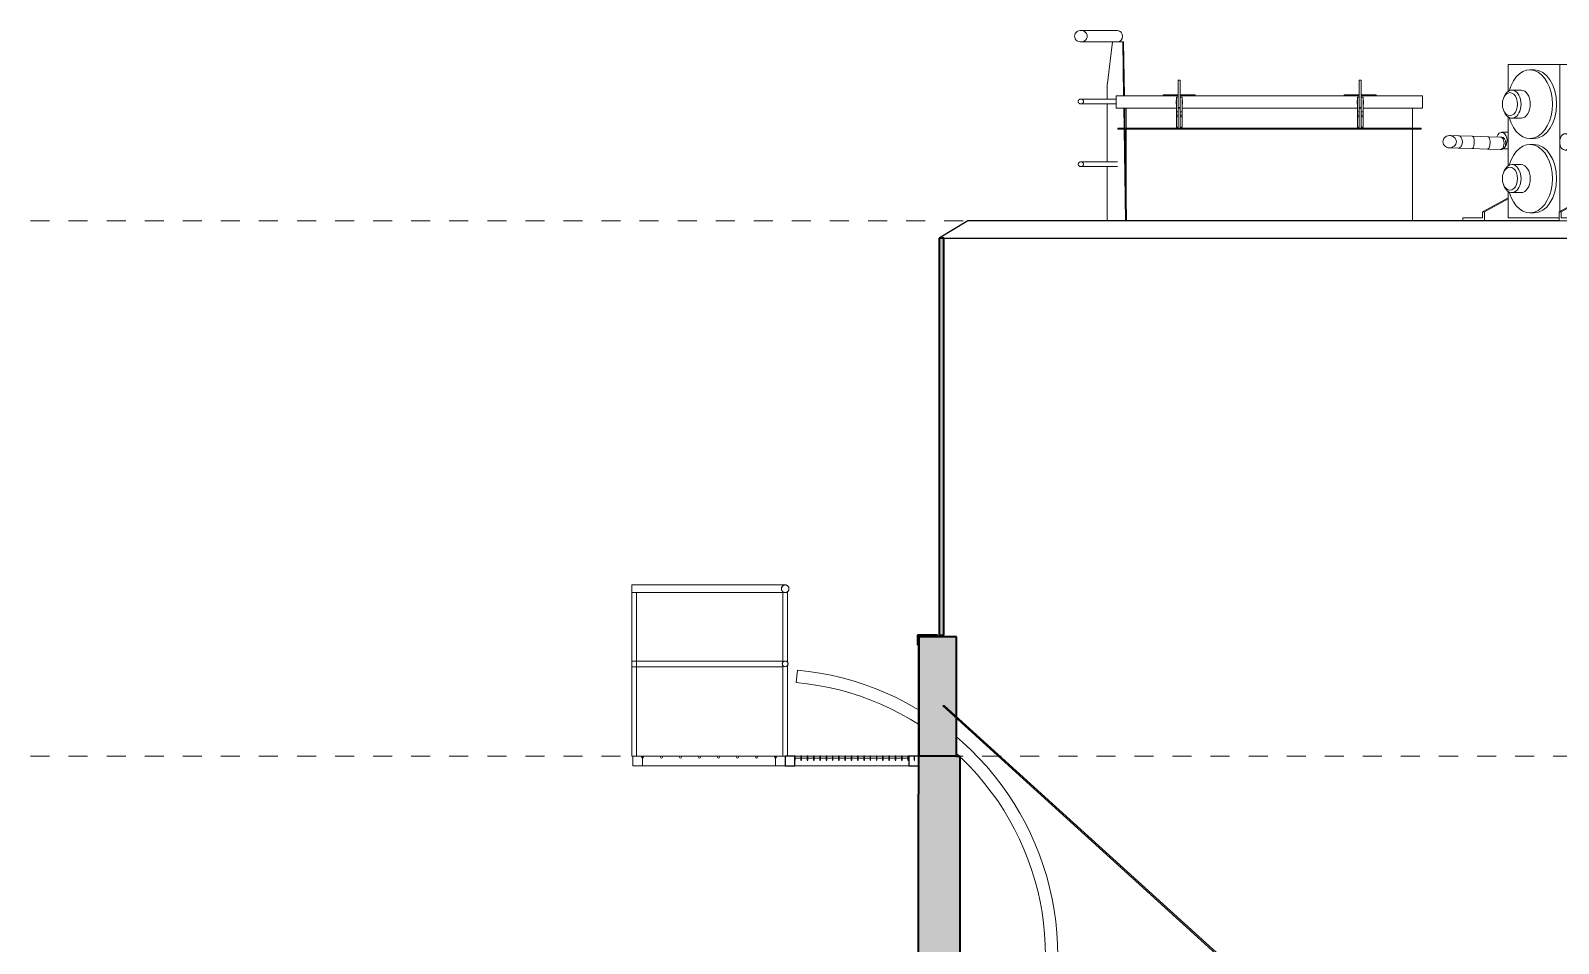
# Model space of a CAD drawing. Header units: metres. Extents: x -3 to 141, y -7 to 15.
# Drawn here: x 55.28 to 63.31, y -0.98 to 3.81 of the extents above; entities that cross this region are included whole.
import ezdxf

# ---------------------------------------------------------------- set-up
doc = ezdxf.new("R2010")
doc.units = ezdxf.units.M
doc.linetypes.add('Centre', pattern=[0.03175, 0.00635, -0.00475, 0.0159, -0.00475])
for name, color, linetype, lineweight in [('A-FLOR', 7, 'Continuous', 9), ('A-FLOR-HRAL', 7, 'Continuous', 9), ('A-FLOR-LEVL', 7, 'Continuous', 9), ('A-FLOR-PATT', 7, 'Continuous', 35), ('A-GENM', 7, 'Continuous', 9), ('A-WALL', 7, 'Continuous', 9), ('A-WALL-PATT', 7, 'Continuous', 35), ('I-WALL', 7, 'Continuous', 9), ('M-EQPM', 7, 'Continuous', 9), ('P-PIPE', 7, 'Continuous', 9)]:
    doc.layers.add(name, color=color, linetype=linetype, lineweight=lineweight)

# ---------------------------------------------------------------- blocks, each defined once
blk = doc.blocks.new('Generic Models 2 - Generic Models 1-2589999-Sección 03')
at = {"layer": 'A-GENM', "lineweight": 25}
for p, q in [((-5.7662, 2.8125), (-5.9162, 2.7225)), ((-2.6587, 2.8125), (-5.7662, 2.8125)), ((-0.9817, 2.8125), (-2.178, 2.8125)), ((-0.9817, 2.7225), (-0.9817, 2.8125)), ((-5.9162, 2.7225), (-0.9817, 2.7225))]:
    blk.add_line(p, q, dxfattribs=at)
blk = doc.blocks.new('Railing - 50 x 12mm-2506593-Sección 03')
at = {"layer": 'A-FLOR-HRAL'}
for p, q in [((-5.0058, 3.7525), (-5.0328, 3.5368)), ((-4.9519, 3.7525), (-5.0058, 3.7525)), ((-4.9473, 3.47), (-4.9519, 3.7525)), ((-4.9475, 3.7525), (-4.9519, 3.7525)), ((-4.9475, 3.7525), (-4.9429, 3.47)), ((-5.0335, 3.5246), (-5.0335, 3.4525)), ((-5.0335, 3.4275), (-5.0335, 3.1225)), ((-4.9446, 3.2999), (-4.9463, 3.405)), ((-4.9419, 3.405), (-4.9402, 3.2999)), ((-4.9367, 2.8125), (-4.9445, 3.2949)), ((-4.9401, 3.2949), (-4.9323, 2.8125)), ((-5.0335, 3.0975), (-5.0335, 2.8125))]:
    blk.add_line(p, q, dxfattribs=at)
blk.add_ellipse((-4.9436, 3.5246), major_axis=(0, 0.1), ratio=0.898794, start_param=1.448623, end_param=1.570796, dxfattribs=at)
blk = doc.blocks.new('Railing - Railing-2595323-Sección 03')
at = {"layer": 'A-FLOR-HRAL'}
for p, q in [((-4.9802, 3.8125), (-5.1719, 3.8125)), ((-5.1719, 3.7525), (-4.9802, 3.7525)), ((-4.9868, 3.4525), (-5.1719, 3.4525)), ((-5.1719, 3.4275), (-4.9868, 3.4275)), ((-4.9802, 3.1225), (-5.1719, 3.1225)), ((-5.1719, 3.0975), (-4.9802, 3.0975))]:
    blk.add_line(p, q, dxfattribs=at)
at = {"layer": 'A-FLOR-HRAL', "flags": 128}
for points in [[(-5.1386, 3.7825), (-5.1395, 3.7897), (-5.1424, 3.7964), (-5.1469, 3.8024), (-5.153, 3.8072), (-5.1601, 3.8106), (-5.1679, 3.8123), (-5.176, 3.8123), (-5.1838, 3.8106), (-5.1909, 3.8072), (-5.1969, 3.8024), (-5.2015, 3.7964), (-5.2043, 3.7897), (-5.2053, 3.7825)], [(-5.2053, 3.7825), (-5.2043, 3.7753), (-5.2015, 3.7686), (-5.1969, 3.7626), (-5.1909, 3.7578), (-5.1838, 3.7544), (-5.176, 3.7527), (-5.1679, 3.7527), (-5.1601, 3.7544), (-5.153, 3.7578), (-5.1469, 3.7626), (-5.1424, 3.7686), (-5.1395, 3.7753), (-5.1386, 3.7825)], [(-5.158, 3.44), (-5.1584, 3.443), (-5.1596, 3.4458), (-5.1615, 3.4483), (-5.164, 3.4503), (-5.167, 3.4517), (-5.1703, 3.4524), (-5.1736, 3.4524), (-5.1769, 3.4517), (-5.1798, 3.4503), (-5.1823, 3.4483), (-5.1842, 3.4458), (-5.1854, 3.443), (-5.1858, 3.44)], [(-5.1858, 3.44), (-5.1854, 3.437), (-5.1842, 3.4342), (-5.1823, 3.4317), (-5.1798, 3.4297), (-5.1769, 3.4283), (-5.1736, 3.4276), (-5.1703, 3.4276), (-5.167, 3.4283), (-5.164, 3.4297), (-5.1615, 3.4317), (-5.1596, 3.4342), (-5.1584, 3.437), (-5.158, 3.44)], [(-5.158, 3.11), (-5.1584, 3.113), (-5.1596, 3.1158), (-5.1615, 3.1183), (-5.164, 3.1203), (-5.167, 3.1217), (-5.1703, 3.1224), (-5.1736, 3.1224), (-5.1769, 3.1217), (-5.1798, 3.1203), (-5.1823, 3.1183), (-5.1842, 3.1158), (-5.1854, 3.113), (-5.1858, 3.11)], [(-5.1858, 3.11), (-5.1854, 3.107), (-5.1842, 3.1042), (-5.1823, 3.1017), (-5.1798, 3.0997), (-5.1769, 3.0983), (-5.1736, 3.0976), (-5.1703, 3.0976), (-5.167, 3.0983), (-5.164, 3.0997), (-5.1615, 3.1017), (-5.1596, 3.1042), (-5.1584, 3.107), (-5.158, 3.11)]]:
    blk.add_lwpolyline(points, dxfattribs=at)
at = {"layer": 'A-FLOR-HRAL'}
for start_param, end_param in [(4.712389, 6.283185), (3.141593, 4.712389)]:
    blk.add_ellipse((-4.9802, 3.7825), major_axis=(0, 0.03), ratio=0.898794, start_param=start_param, end_param=end_param, dxfattribs=at)
blk.add_blockref('Railing - 50 x 12mm-2506593-Sección 03', (0, 0))
blk = doc.blocks.new('M_Boca Acceso Tanque alimentación - M_Boca Acceso Tanque alimentación-2617080-Sección 03')
at = {"layer": 'A-GENM', "color": 8, "true_color": 0x808080}
for p, q in [((-4.6503, 3.551), (-4.6603, 3.551)), ((-3.6993, 3.551), (-3.7093, 3.551)), ((-4.9861, 3.47), (-4.6603, 3.47)), ((-4.9861, 3.47), (-4.9861, 3.405)), ((-4.7398, 3.4756), (-4.6603, 3.4756)), ((-4.7398, 3.4756), (-4.7398, 3.47)), ((-4.6603, 3.47), (-4.7398, 3.47)), ((-4.6603, 3.462), (-4.6703, 3.462)), ((-4.6604, 3.4759), (-4.6603, 3.4759)), ((-4.6603, 3.4349), (-4.6603, 3.4997)), ((-4.6503, 3.4997), (-4.6503, 3.4349)), ((-4.6503, 3.4756), (-4.5712, 3.4756)), ((-4.6503, 3.47), (-3.7093, 3.47)), ((-4.5712, 3.47), (-4.6503, 3.47)), ((-4.6403, 3.462), (-4.6503, 3.462)), ((-4.5712, 3.4756), (-4.5712, 3.47)), ((-3.7888, 3.4756), (-3.7093, 3.4756)), ((-3.7888, 3.4756), (-3.7888, 3.47)), ((-3.7093, 3.47), (-3.7888, 3.47)), ((-3.7093, 3.462), (-3.7193, 3.462)), ((-3.7094, 3.4759), (-3.7093, 3.4759)), ((-3.7093, 3.4349), (-3.7093, 3.4997)), ((-3.6993, 3.4997), (-3.6993, 3.4349)), ((-3.6993, 3.4756), (-3.6201, 3.4756)), ((-3.6993, 3.47), (-3.3769, 3.47)), ((-3.6201, 3.47), (-3.6993, 3.47)), ((-3.6893, 3.462), (-3.6993, 3.462)), ((-3.6201, 3.4756), (-3.6201, 3.47)), ((-3.3769, 3.47), (-3.3769, 3.405)), ((-4.6703, 3.405), (-4.9861, 3.405)), ((-4.9341, 3.405), (-4.9341, 3.2999)), ((-4.6703, 3.4442), (-4.6719, 3.4442)), ((-4.6719, 3.4256), (-4.6703, 3.4256)), ((-4.6703, 3.3991), (-4.6704, 3.3991)), ((-4.6704, 3.3991), (-4.6704, 3.3057)), ((-4.6703, 3.3851), (-4.6703, 3.4349)), ((-4.6703, 3.3674), (-4.6703, 3.3851)), ((-4.6703, 3.3851), (-4.6603, 3.3851)), ((-4.6603, 3.4349), (-4.6603, 3.3851)), ((-4.6603, 3.4078), (-4.6503, 3.4078)), ((-4.6503, 3.405), (-4.6603, 3.405)), ((-4.6603, 3.3851), (-4.6603, 3.3674)), ((-4.6503, 3.3991), (-4.6504, 3.3991)), ((-4.6504, 3.3991), (-4.6504, 3.3057)), ((-4.6503, 3.3851), (-4.6503, 3.4349)), ((-4.6503, 3.3674), (-4.6503, 3.3851)), ((-4.6503, 3.3851), (-4.6403, 3.3851)), ((-4.6389, 3.4442), (-4.6403, 3.4442)), ((-4.6403, 3.4349), (-4.6403, 3.3851)), ((-4.6403, 3.4256), (-4.6389, 3.4256)), ((-3.7193, 3.405), (-4.6403, 3.405)), ((-4.6403, 3.3851), (-4.6403, 3.3674)), ((-3.7193, 3.4442), (-3.7208, 3.4442)), ((-3.7208, 3.4256), (-3.7193, 3.4256)), ((-3.7193, 3.3991), (-3.7194, 3.3991)), ((-3.7194, 3.3991), (-3.7194, 3.3057)), ((-3.7193, 3.3851), (-3.7193, 3.4349)), ((-3.7193, 3.3674), (-3.7193, 3.3851)), ((-3.7193, 3.3851), (-3.7093, 3.3851)), ((-3.7093, 3.4349), (-3.7093, 3.3851)), ((-3.7093, 3.4078), (-3.6993, 3.4078)), ((-3.6993, 3.405), (-3.7093, 3.405)), ((-3.7093, 3.3851), (-3.7093, 3.3674)), ((-3.6993, 3.3991), (-3.6994, 3.3991)), ((-3.6994, 3.3991), (-3.6994, 3.3057)), ((-3.6993, 3.3851), (-3.6993, 3.4349)), ((-3.6993, 3.3674), (-3.6993, 3.3851)), ((-3.6993, 3.3851), (-3.6893, 3.3851)), ((-3.6877, 3.4442), (-3.6893, 3.4442)), ((-3.6893, 3.4349), (-3.6893, 3.3851)), ((-3.6893, 3.4256), (-3.6877, 3.4256)), ((-3.3769, 3.405), (-3.6893, 3.405)), ((-3.6893, 3.3851), (-3.6893, 3.3674)), ((-3.4289, 3.405), (-3.4289, 3.2999)), ((-4.9785, 3.2999), (-4.9785, 3.2949)), ((-3.3845, 3.2999), (-4.9785, 3.2999)), ((-4.9785, 3.2949), (-3.3845, 3.2949)), ((-4.9341, 3.2949), (-4.9341, 2.9223)), ((-4.6704, 3.3057), (-4.6703, 3.3057)), ((-4.6703, 3.3594), (-4.6703, 3.3674)), ((-4.6603, 3.3674), (-4.6703, 3.3674)), ((-4.6703, 3.3057), (-4.6703, 3.3594)), ((-4.6603, 3.3594), (-4.6703, 3.3594)), ((-4.6603, 3.3057), (-4.6703, 3.3057)), ((-4.6603, 3.3674), (-4.6603, 3.3594)), ((-4.6603, 3.3594), (-4.6603, 3.3057)), ((-4.6504, 3.3057), (-4.6503, 3.3057)), ((-4.6503, 3.3594), (-4.6503, 3.3674)), ((-4.6403, 3.3674), (-4.6503, 3.3674)), ((-4.6503, 3.3057), (-4.6503, 3.3594)), ((-4.6403, 3.3594), (-4.6503, 3.3594)), ((-4.6403, 3.3057), (-4.6503, 3.3057)), ((-4.6403, 3.3674), (-4.6403, 3.3594)), ((-4.6403, 3.3594), (-4.6403, 3.3057)), ((-3.7194, 3.3057), (-3.7193, 3.3057)), ((-3.7193, 3.3594), (-3.7193, 3.3674)), ((-3.7093, 3.3674), (-3.7193, 3.3674)), ((-3.7193, 3.3057), (-3.7193, 3.3594)), ((-3.7093, 3.3594), (-3.7193, 3.3594)), ((-3.7093, 3.3057), (-3.7193, 3.3057)), ((-3.7093, 3.3674), (-3.7093, 3.3594)), ((-3.7093, 3.3594), (-3.7093, 3.3057)), ((-3.6994, 3.3057), (-3.6993, 3.3057)), ((-3.6993, 3.3594), (-3.6993, 3.3674)), ((-3.6893, 3.3674), (-3.6993, 3.3674)), ((-3.6993, 3.3057), (-3.6993, 3.3594)), ((-3.6893, 3.3594), (-3.6993, 3.3594)), ((-3.6893, 3.3057), (-3.6993, 3.3057)), ((-3.6893, 3.3674), (-3.6893, 3.3594)), ((-3.6893, 3.3594), (-3.6893, 3.3057)), ((-3.4289, 3.2949), (-3.4289, 2.8125)), ((-3.3845, 3.2999), (-3.3845, 3.2949))]:
    blk.add_line(p, q, dxfattribs=at)
for centre, major_axis, start_param, end_param in [((-4.6604, 3.4997), (0, 0.0513), 0, 0.797754), ((-4.6603, 3.4997), (0, 0.0513), 4.712389, 6.283185), ((-4.6503, 3.4997), (0, 0.0513), 4.712389, 6.283185), ((-3.7094, 3.4997), (0, 0.0513), 0, 0.797051), ((-3.7093, 3.4997), (0, 0.0513), 4.712389, 6.283185), ((-3.6993, 3.4997), (0, 0.0513), 4.712389, 6.283185), ((-4.6703, 3.4349), (0, 0.027), 4.712389, 6.283185), ((-4.6603, 3.4349), (0, 0.027), 5.497787, 6.021386), ((-4.6403, 3.4349), (0, 0.027), 4.712389, 6.283185), ((-3.7193, 3.4349), (0, 0.027), 4.712389, 6.283185), ((-3.7093, 3.4349), (0, 0.027), 5.497787, 6.021386), ((-3.6893, 3.4349), (0, 0.027), 4.712389, 6.283185), ((-4.6719, 3.4349), (0, 0.00928), 4.712389, 6.283185), ((-4.6719, 3.4349), (0, 0.00928), 3.141593, 4.712389), ((-4.6703, 3.4349), (0, 0.00928), 3.665191, 3.926991), ((-4.6503, 3.4349), (0, 0.0271), 3.403392, 3.665191), ((-4.6389, 3.4349), (0, 0.00928), 4.712389, 6.283185), ((-4.6389, 3.4349), (0, 0.00928), 3.141593, 4.712389), ((-3.7208, 3.4349), (0, 0.00928), 4.712389, 6.283185), ((-3.7208, 3.4349), (0, 0.00928), 3.141593, 4.712389), ((-3.7193, 3.4349), (0, 0.00928), 3.665191, 3.926991), ((-3.6993, 3.4349), (0, 0.0271), 3.403392, 3.665191), ((-3.6877, 3.4349), (0, 0.00928), 4.712389, 6.283185), ((-3.6877, 3.4349), (0, 0.00928), 3.141593, 4.712389)]:
    blk.add_ellipse(centre, major_axis=major_axis, ratio=0.00084, start_param=start_param, end_param=end_param, dxfattribs=at)
blk = doc.blocks.new('Ventilacion01 - Standard-V22-Sección 03')
at = {"layer": 'M-EQPM'}
for p, q in [((-2.9264, 3.4934), (-2.9264, 3.6347)), ((-2.6551, 3.6347), (-2.9264, 3.6347)), ((-2.6551, 3.2322), (-2.6551, 3.6347)), ((-2.5683, 3.6347), (-2.6551, 3.6347)), ((-2.4978, 3.6347), (-2.5683, 3.6347)), ((-2.5683, 3.6347), (-2.5683, 3.2705)), ((-2.4413, 3.6347), (-2.4978, 3.6347)), ((-2.4978, 3.6347), (-2.4978, 2.9432)), ((-2.4413, 2.9432), (-2.4413, 3.6347)), ((-2.7907, 3.6058), (-2.8127, 3.6058)), ((-2.9496, 3.4622), (-2.952, 3.4558)), ((-2.859, 3.4994), (-2.9076, 3.4994)), ((-2.952, 3.3959), (-2.9496, 3.3894)), ((-2.9264, 3.102), (-2.9264, 3.3582)), ((-2.9076, 3.3522), (-2.859, 3.3522)), ((-2.9264, 3.2778), (-2.9613, 3.2778)), ((-2.8127, 3.2458), (-2.7907, 3.2458)), ((-2.7907, 3.2144), (-2.8127, 3.2144)), ((-2.6551, 2.8624), (-2.6551, 3.2229)), ((-2.5371, 3.2705), (-2.6277, 3.2705)), ((-2.9613, 3.1918), (-2.9264, 3.1918)), ((-2.6277, 3.1845), (-2.5371, 3.1845)), ((-2.5683, 3.1845), (-2.5683, 2.91)), ((-2.9496, 3.0708), (-2.952, 3.0644)), ((-2.859, 3.108), (-2.9076, 3.108)), ((-2.952, 3.0045), (-2.9496, 2.998)), ((-3.061, 2.8605), (-2.9264, 2.9343)), ((-2.9264, 2.9288), (-3.0511, 2.8605)), ((-2.9264, 2.8282), (-2.9264, 2.9668)), ((-2.9076, 2.9608), (-2.859, 2.9608)), ((-2.6587, 2.8605), (-2.5077, 2.9432)), ((-2.4978, 2.9432), (-2.6487, 2.8605)), ((-2.5077, 2.9432), (-2.4978, 2.9432)), ((-2.2827, 2.8636), (-2.4413, 2.9432)), ((-3.061, 2.8282), (-3.1657, 2.8282)), ((-3.1657, 2.8282), (-3.1657, 2.8125)), ((-3.061, 2.8282), (-3.061, 2.8605)), ((-3.0511, 2.8605), (-3.061, 2.8605)), ((-3.0511, 2.8605), (-3.0511, 2.8125)), ((-2.6587, 2.8282), (-2.9264, 2.8282)), ((-2.8127, 2.8544), (-2.7907, 2.8544)), ((-2.6587, 2.8125), (-2.6587, 2.8605)), ((-2.6487, 2.8605), (-2.6587, 2.8605)), ((-2.6587, 2.8125), (-2.5441, 2.8125)), ((-2.6487, 2.8605), (-2.6487, 2.8282)), ((-2.5441, 2.8282), (-2.6487, 2.8282)), ((-2.5441, 2.8125), (-2.5441, 2.8282)), ((-2.5441, 2.8282), (-2.178, 2.8282)), ((-2.178, 2.8125), (-2.5441, 2.8125)), ((-2.2827, 2.8282), (-2.2827, 2.8636)), ((-2.178, 2.8125), (-2.178, 2.8282))]:
    blk.add_line(p, q, dxfattribs=at)
for centre, major_axis, start_param, end_param in [((-2.8127, 3.4258), (0, 0.18), 4.712389, 7.452608), ((-2.7907, 3.4258), (0, 0.18), 3.141593, 6.283185), ((-2.7907, 3.4258), (0, 0.18), 4.712389, 6.283185), ((-2.9175, 3.4258), (0, 0.0606), 4.712389, 7.853982), ((-2.9076, 3.4258), (0, 0.0736), 4.712389, 7.441547), ((-2.859, 3.4258), (0, 0.0736), 4.712389, 6.283185), ((-2.9175, 3.4258), (0, 0.0606), 1.570796, 4.712389), ((-2.9076, 3.4258), (0, 0.0736), 1.983231, 4.712389), ((-2.8127, 3.4258), (0, 0.18), 1.97217, 4.712389), ((-2.859, 3.4258), (0, 0.0736), 3.141593, 4.712389), ((-2.7907, 3.4258), (0, 0.18), 3.141593, 4.712389), ((-2.9613, 3.2348), (0, 0.043), 4.712389, 7.402585), ((-2.9613, 3.2348), (0, 0.043), 3.889459, 4.712389), ((-2.8127, 3.0344), (0, 0.18), 4.712389, 7.452608), ((-2.7907, 3.0344), (0, 0.18), 3.141593, 6.283185), ((-2.7907, 3.0344), (0, 0.18), 4.712389, 6.283185), ((-2.6277, 3.2275), (0, 0.043), 4.712389, 7.853982), ((-2.6277, 3.2275), (0, 0.043), 1.570796, 3.141593), ((-2.6277, 3.2275), (0, 0.043), 3.141593, 4.712389), ((-2.5371, 3.2275), (0, 0.043), 4.712389, 6.283185), ((-2.5371, 3.2275), (0, 0.043), 3.141593, 4.712389), ((-2.9175, 3.0344), (0, 0.0606), 4.712389, 7.853982), ((-2.9076, 3.0344), (0, 0.0736), 4.712389, 7.441547), ((-2.859, 3.0344), (0, 0.0736), 4.712389, 6.283185), ((-2.9175, 3.0344), (0, 0.0606), 1.570796, 4.712389), ((-2.9076, 3.0344), (0, 0.0736), 1.983231, 4.712389), ((-2.8127, 3.0344), (0, 0.18), 1.97217, 4.712389), ((-2.859, 3.0344), (0, 0.0736), 3.141593, 4.712389), ((-2.7907, 3.0344), (0, 0.18), 3.141593, 4.712389)]:
    blk.add_ellipse(centre, major_axis=major_axis, ratio=0.656059, start_param=start_param, end_param=end_param, dxfattribs=at)
blk = doc.blocks.new('M_RVR_Grating - 0_80 x 0_70-2834165-Sección 03')
at = {"layer": 'A-GENM', "lineweight": 25}
for p, q in [((-6.6756, 0), (-6.7256, 0)), ((-6.7256, 0), (-6.7256, -0.05)), ((-6.6726, 0), (-6.6756, 0)), ((-6.6756, 0), (-6.6756, -0.021)), ((-6.6756, -0.05), (-6.6756, 0)), ((-6.6726, -0.021), (-6.6726, 0)), ((-6.6396, 0), (-6.6426, 0)), ((-6.6426, 0), (-6.6426, -0.021)), ((-6.6396, -0.021), (-6.6396, 0)), ((-6.6066, 0), (-6.6096, 0)), ((-6.6096, 0), (-6.6096, -0.021)), ((-6.6066, -0.021), (-6.6066, 0)), ((-6.5736, 0), (-6.5766, 0)), ((-6.5766, 0), (-6.5766, -0.021)), ((-6.5736, -0.021), (-6.5736, 0)), ((-6.5406, 0), (-6.5436, 0)), ((-6.5436, 0), (-6.5436, -0.021)), ((-6.5406, -0.021), (-6.5406, 0)), ((-6.5076, 0), (-6.5106, 0)), ((-6.5106, 0), (-6.5106, -0.021)), ((-6.5076, -0.021), (-6.5076, 0)), ((-6.4746, 0), (-6.4776, 0)), ((-6.4776, 0), (-6.4776, -0.021)), ((-6.4746, -0.021), (-6.4746, 0)), ((-6.4416, 0), (-6.4446, 0)), ((-6.4446, 0), (-6.4446, -0.021)), ((-6.4416, -0.021), (-6.4416, 0)), ((-6.4086, 0), (-6.4116, 0)), ((-6.4116, 0), (-6.4116, -0.021)), ((-6.4086, -0.021), (-6.4086, 0)), ((-6.3756, 0), (-6.3786, 0)), ((-6.3786, 0), (-6.3786, -0.021)), ((-6.3756, -0.021), (-6.3756, 0)), ((-6.3426, 0), (-6.3456, 0)), ((-6.3456, 0), (-6.3456, -0.021)), ((-6.3426, -0.021), (-6.3426, 0)), ((-6.3096, 0), (-6.3126, 0)), ((-6.3126, 0), (-6.3126, -0.021)), ((-6.3096, -0.021), (-6.3096, 0)), ((-6.2766, 0), (-6.2796, 0)), ((-6.2796, 0), (-6.2796, -0.021)), ((-6.2766, -0.021), (-6.2766, 0)), ((-6.2436, 0), (-6.2466, 0)), ((-6.2466, 0), (-6.2466, -0.021)), ((-6.2436, -0.021), (-6.2436, 0)), ((-6.2106, 0), (-6.2136, 0)), ((-6.2136, 0), (-6.2136, -0.021)), ((-6.2106, -0.021), (-6.2106, 0)), ((-6.1776, 0), (-6.1806, 0)), ((-6.1806, 0), (-6.1806, -0.021)), ((-6.1776, -0.021), (-6.1776, 0)), ((-6.1446, 0), (-6.1476, 0)), ((-6.1476, 0), (-6.1476, -0.021)), ((-6.1446, -0.021), (-6.1446, 0)), ((-6.1116, 0), (-6.1146, 0)), ((-6.1146, 0), (-6.1146, -0.021)), ((-6.1116, -0.021), (-6.1116, 0)), ((-6.0786, 0), (-6.0816, 0)), ((-6.0816, 0), (-6.0816, -0.021)), ((-6.0786, -0.021), (-6.0786, 0)), ((-6.0256, 0), (-6.0756, 0)), ((-6.0756, 0), (-6.0756, -0.05)), ((-6.0456, 0), (-6.0486, 0)), ((-6.0486, 0), (-6.0486, -0.021)), ((-6.0456, -0.021), (-6.0456, 0)), ((-6.0256, -0.05), (-6.0256, 0)), ((-6.7256, -0.05), (-6.6756, -0.05)), ((-6.6756, -0.021), (-6.6726, -0.021)), ((-6.6426, -0.021), (-6.6396, -0.021)), ((-6.6096, -0.021), (-6.6066, -0.021)), ((-6.5766, -0.021), (-6.5736, -0.021)), ((-6.5436, -0.021), (-6.5406, -0.021)), ((-6.5106, -0.021), (-6.5076, -0.021)), ((-6.4776, -0.021), (-6.4746, -0.021)), ((-6.4446, -0.021), (-6.4416, -0.021)), ((-6.4116, -0.021), (-6.4086, -0.021)), ((-6.3786, -0.021), (-6.3756, -0.021)), ((-6.3456, -0.021), (-6.3426, -0.021)), ((-6.3126, -0.021), (-6.3096, -0.021)), ((-6.2796, -0.021), (-6.2766, -0.021)), ((-6.2466, -0.021), (-6.2436, -0.021)), ((-6.2136, -0.021), (-6.2106, -0.021)), ((-6.1806, -0.021), (-6.1776, -0.021)), ((-6.1476, -0.021), (-6.1446, -0.021)), ((-6.1146, -0.021), (-6.1116, -0.021)), ((-6.0816, -0.021), (-6.0786, -0.021)), ((-6.0756, -0.05), (-6.0256, -0.05)), ((-6.0486, -0.021), (-6.0456, -0.021))]:
    blk.add_line(p, q, dxfattribs=at)
at = {"layer": 'A-GENM', "color": 8, "true_color": 0x808080}
for p, q in [((-6.0756, -0.05), (-6.6756, -0.05)), ((-6.6426, 0), (-6.6726, 0)), ((-6.6726, -0.01), (-6.6426, -0.01)), ((-6.6096, 0), (-6.6396, 0)), ((-6.6396, -0.01), (-6.6096, -0.01)), ((-6.5766, 0), (-6.6066, 0)), ((-6.6066, -0.01), (-6.5766, -0.01)), ((-6.5436, 0), (-6.5736, 0)), ((-6.5736, -0.01), (-6.5436, -0.01)), ((-6.5106, 0), (-6.5406, 0)), ((-6.5406, -0.01), (-6.5106, -0.01)), ((-6.4776, 0), (-6.5076, 0)), ((-6.5076, -0.01), (-6.4776, -0.01)), ((-6.4446, 0), (-6.4746, 0)), ((-6.4746, -0.01), (-6.4446, -0.01)), ((-6.4116, 0), (-6.4416, 0)), ((-6.4416, -0.01), (-6.4116, -0.01)), ((-6.3786, 0), (-6.4086, 0)), ((-6.4086, -0.01), (-6.3786, -0.01)), ((-6.3456, 0), (-6.3756, 0)), ((-6.3756, -0.01), (-6.3456, -0.01)), ((-6.3126, 0), (-6.3426, 0)), ((-6.3426, -0.01), (-6.3126, -0.01)), ((-6.2796, 0), (-6.3096, 0)), ((-6.3096, -0.01), (-6.2796, -0.01)), ((-6.2466, 0), (-6.2766, 0)), ((-6.2766, -0.01), (-6.2466, -0.01)), ((-6.2136, 0), (-6.2436, 0)), ((-6.2436, -0.01), (-6.2136, -0.01)), ((-6.1806, 0), (-6.2106, 0)), ((-6.2106, -0.01), (-6.1806, -0.01)), ((-6.1476, 0), (-6.1776, 0)), ((-6.1776, -0.01), (-6.1476, -0.01)), ((-6.1146, 0), (-6.1446, 0)), ((-6.1446, -0.01), (-6.1146, -0.01)), ((-6.0816, 0), (-6.1116, 0)), ((-6.1116, -0.01), (-6.0816, -0.01)), ((-6.0756, 0), (-6.0786, 0)), ((-6.0786, -0.01), (-6.0756, -0.01))]:
    blk.add_line(p, q, dxfattribs=at)
blk = doc.blocks.new('M_RVR_Grating - 0_80 x 0_70-2833689-Sección 03')
at = {"layer": 'A-GENM', "color": 8, "true_color": 0x808080}
for p, q in [((-7.5256, 0), (-7.5256, -0.05)), ((-7.5256, -0.05), (-7.5256, 0)), ((-7.5069, 0), (-6.7381, 0)), ((-7.5069, 0), (-7.4756, 0)), ((-7.4756, -0.05), (-7.4756, 0)), ((-6.7756, 0), (-6.7381, 0)), ((-6.7756, -0.05), (-6.7756, 0)), ((-6.7256, -0.05), (-7.5256, -0.05)), ((-7.4756, -0.05), (-7.5256, -0.05)), ((-6.7256, -0.05), (-6.7756, -0.05))]:
    blk.add_line(p, q, dxfattribs=at)
for centre, start, end in [((-7.4756, -0.005), 360, 180), ((-7.4756, -0.005), 180, 360), ((-7.3756, -0.005), 360, 180), ((-7.3756, -0.005), 180, 360), ((-7.2756, -0.005), 360, 180), ((-7.2756, -0.005), 180, 360), ((-7.1756, -0.005), 360, 180), ((-7.1756, -0.005), 180, 360), ((-7.0756, -0.005), 360, 180), ((-7.0756, -0.005), 180, 360), ((-6.9756, -0.005), 360, 180), ((-6.9756, -0.005), 180, 360), ((-6.8756, -0.005), 360, 180), ((-6.8756, -0.005), 180, 360), ((-6.7756, -0.005), 360, 180), ((-6.7756, -0.005), 180, 360)]:
    blk.add_arc(centre, 0.005, start, end, dxfattribs=at)
blk = doc.blocks.new('Railing - 25mm-2835101-Sección 03')
at = {"layer": 'A-FLOR-HRAL'}
for p, q in [((-7.5319, 0.86), (-7.5319, 0)), ((-7.5319, 0.86), (-7.5194, 0.86)), ((-7.5194, 0.86), (-7.5069, 0.86)), ((-7.5069, 0), (-7.5069, 0.86)), ((-7.5194, 0), (-7.5319, 0)), ((-7.5069, 0), (-7.5194, 0))]:
    blk.add_line(p, q, dxfattribs=at)
blk = doc.blocks.new('Railing - 25mm-V23-Sección 03')
at = {"layer": 'A-FLOR-HRAL'}
for p, q in [((-6.7381, 0.86), (-6.7381, 0.491)), ((-6.7381, 0.86), (-6.7131, 0.86)), ((-6.7131, 0.491), (-6.7131, 0.86)), ((-6.7381, 0.479), (-6.7381, 0)), ((-6.7131, 0), (-6.7131, 0.479)), ((-6.7256, 0), (-6.7381, 0))]:
    blk.add_line(p, q, dxfattribs=at)
blk = doc.blocks.new('Railing - Railing-2836867-Sección 03')
at = {"layer": 'A-FLOR-HRAL'}
for p, q in [((-6.7256, 0.9), (-7.5319, 0.9)), ((-7.5319, 0.9), (-7.5319, 0.88)), ((-7.5319, 0.88), (-7.5319, 0.86)), ((-7.5319, 0.86), (-6.7381, 0.86)), ((-6.7381, 0.5), (-7.5319, 0.5)), ((-7.5319, 0.5), (-7.5319, 0.485)), ((-7.5319, 0.485), (-7.5319, 0.47)), ((-7.5319, 0.47), (-6.7381, 0.47))]:
    blk.add_line(p, q, dxfattribs=at)
for centre, radius, start, end in [((-6.7256, 0.88), 0.02, 0, 180), ((-6.7256, 0.88), 0.02, 180, 0), ((-6.7256, 0.485), 0.015, 0, 180), ((-6.7256, 0.485), 0.015, 180, 360)]:
    blk.add_arc(centre, radius, start, end, dxfattribs=at)
for points, knots in [([(-6.7056, 0.88), (-6.7056, 0.8817), (-6.7059, 0.8844), (-6.707, 0.8877), (-6.7082, 0.89), (-6.7094, 0.8918), (-6.7105, 0.8932), (-6.7117, 0.8945), (-6.7134, 0.8959), (-6.7152, 0.8971), (-6.7167, 0.898), (-6.7179, 0.8985), (-6.7191, 0.899), (-6.7204, 0.8993), (-6.7217, 0.8996), (-6.723, 0.8998), (-6.7243, 0.9), (-6.7256, 0.9), (-6.7269, 0.9), (-6.7282, 0.8998), (-6.7295, 0.8996), (-6.7307, 0.8993), (-6.732, 0.899), (-6.7332, 0.8985), (-6.7344, 0.898), (-6.7356, 0.8973), (-6.7367, 0.8966), (-6.7381, 0.8956), (-6.7394, 0.8945), (-6.7406, 0.8932), (-6.7417, 0.8918), (-6.7429, 0.89), (-6.7441, 0.8877), (-6.7452, 0.8844), (-6.7456, 0.8817), (-6.7456, 0.88)], [0, 0, 0, 0, 0.083333, 0.125, 0.166667, 0.208333, 0.229167, 0.25, 0.291667, 0.333333, 0.354167, 0.375, 0.395833, 0.416667, 0.4375, 0.458333, 0.479167, 0.5, 0.520833, 0.541667, 0.5625, 0.583333, 0.604167, 0.625, 0.645833, 0.666667, 0.6875, 0.708333, 0.75, 0.770833, 0.791667, 0.833333, 0.875, 0.916667, 1, 1, 1, 1]), ([(-6.7456, 0.88), (-6.7456, 0.8783), (-6.7452, 0.8756), (-6.7441, 0.8723), (-6.7429, 0.87), (-6.7417, 0.8682), (-6.7406, 0.8668), (-6.7394, 0.8655), (-6.7378, 0.8641), (-6.736, 0.8629), (-6.7344, 0.862), (-6.7332, 0.8615), (-6.732, 0.861), (-6.7307, 0.8607), (-6.7295, 0.8604), (-6.7282, 0.8602), (-6.7269, 0.86), (-6.7256, 0.86), (-6.7243, 0.86), (-6.723, 0.8602), (-6.7217, 0.8604), (-6.7204, 0.8607), (-6.7191, 0.861), (-6.7179, 0.8615), (-6.7167, 0.862), (-6.7156, 0.8627), (-6.7144, 0.8634), (-6.713, 0.8644), (-6.7117, 0.8655), (-6.7105, 0.8668), (-6.7094, 0.8682), (-6.7082, 0.87), (-6.707, 0.8723), (-6.7059, 0.8756), (-6.7056, 0.8783), (-6.7056, 0.88)], [0, 0, 0, 0, 0.083333, 0.125, 0.166667, 0.208333, 0.229167, 0.25, 0.291667, 0.333333, 0.354167, 0.375, 0.395833, 0.416667, 0.4375, 0.458333, 0.479167, 0.5, 0.520833, 0.541667, 0.5625, 0.583333, 0.604167, 0.625, 0.645833, 0.666667, 0.6875, 0.708333, 0.75, 0.770833, 0.791667, 0.833333, 0.875, 0.916667, 1, 1, 1, 1]), ([(-6.7386, 0.4925), (-6.7389, 0.4919), (-6.7395, 0.4908), (-6.7403, 0.4883), (-6.7406, 0.4863), (-6.7406, 0.485)], [0.8333333, 0.8333333, 0.8333333, 0.8333333, 0.875, 0.9166667, 1, 1, 1, 1]), ([(-6.7406, 0.485), (-6.7406, 0.4837), (-6.7403, 0.4817), (-6.7395, 0.4792), (-6.7389, 0.4781), (-6.7386, 0.4775)], [0, 0, 0, 0, 0.0833333, 0.125, 0.1666667, 0.1666667, 0.1666667, 0.1666667]), ([(-6.7106, 0.485), (-6.7106, 0.4863), (-6.7108, 0.4883), (-6.7117, 0.4908), (-6.7123, 0.4919), (-6.7126, 0.4925)], [0, 0, 0, 0, 0.0833333, 0.125, 0.1666667, 0.1666667, 0.1666667, 0.1666667]), ([(-6.7126, 0.4775), (-6.7123, 0.4781), (-6.7117, 0.4792), (-6.7108, 0.4817), (-6.7106, 0.4837), (-6.7106, 0.485)], [0.8333333, 0.8333333, 0.8333333, 0.8333333, 0.875, 0.9166667, 1, 1, 1, 1])]:
    blk.add_open_spline(points, degree=3, knots=knots, dxfattribs=at)
for name in ['Railing - 25mm-2835101-Sección 03', 'Railing - 25mm-V23-Sección 03']:
    blk.add_blockref(name, (0, 0))
blk = doc.blocks.new('Top Rail Type - Top Rail_Internal_-2836875-Sección 03')
at = {"layer": 'A-FLOR-HRAL'}
for p, q in [((-6.7256, 0.9), (-7.5319, 0.9)), ((-7.5319, 0.9), (-7.5319, 0.88)), ((-7.5319, 0.88), (-7.5319, 0.86)), ((-7.5319, 0.86), (-6.7381, 0.86))]:
    blk.add_line(p, q, dxfattribs=at)
for start, end in [(0, 180), (180, 0)]:
    blk.add_arc((-6.7256, 0.88), 0.02, start, end, dxfattribs=at)
for points in [[(-6.7056, 0.88), (-6.7056, 0.8817), (-6.7059, 0.8844), (-6.707, 0.8877), (-6.7082, 0.89), (-6.7094, 0.8918), (-6.7105, 0.8932), (-6.7117, 0.8945), (-6.7134, 0.8959), (-6.7152, 0.8971), (-6.7167, 0.898), (-6.7179, 0.8985), (-6.7191, 0.899), (-6.7204, 0.8993), (-6.7217, 0.8996), (-6.723, 0.8998), (-6.7243, 0.9), (-6.7256, 0.9), (-6.7269, 0.9), (-6.7282, 0.8998), (-6.7295, 0.8996), (-6.7307, 0.8993), (-6.732, 0.899), (-6.7332, 0.8985), (-6.7344, 0.898), (-6.7356, 0.8973), (-6.7367, 0.8966), (-6.7381, 0.8956), (-6.7394, 0.8945), (-6.7406, 0.8932), (-6.7417, 0.8918), (-6.7429, 0.89), (-6.7441, 0.8877), (-6.7452, 0.8844), (-6.7456, 0.8817), (-6.7456, 0.88)], [(-6.7456, 0.88), (-6.7456, 0.8783), (-6.7452, 0.8756), (-6.7441, 0.8723), (-6.7429, 0.87), (-6.7417, 0.8682), (-6.7406, 0.8668), (-6.7394, 0.8655), (-6.7378, 0.8641), (-6.736, 0.8629), (-6.7344, 0.862), (-6.7332, 0.8615), (-6.732, 0.861), (-6.7307, 0.8607), (-6.7295, 0.8604), (-6.7282, 0.8602), (-6.7269, 0.86), (-6.7256, 0.86), (-6.7243, 0.86), (-6.723, 0.8602), (-6.7217, 0.8604), (-6.7204, 0.8607), (-6.7191, 0.861), (-6.7179, 0.8615), (-6.7167, 0.862), (-6.7156, 0.8627), (-6.7144, 0.8634), (-6.713, 0.8644), (-6.7117, 0.8655), (-6.7105, 0.8668), (-6.7094, 0.8682), (-6.7082, 0.87), (-6.707, 0.8723), (-6.7059, 0.8756), (-6.7056, 0.8783), (-6.7056, 0.88)]]:
    blk.add_open_spline(points, degree=3, knots=[0, 0, 0, 0, 0.083333, 0.125, 0.166667, 0.208333, 0.229167, 0.25, 0.291667, 0.333333, 0.354167, 0.375, 0.395833, 0.416667, 0.4375, 0.458333, 0.479167, 0.5, 0.520833, 0.541667, 0.5625, 0.583333, 0.604167, 0.625, 0.645833, 0.666667, 0.6875, 0.708333, 0.75, 0.770833, 0.791667, 0.833333, 0.875, 0.916667, 1, 1, 1, 1], dxfattribs=at)
blk = doc.blocks.new('M_Estanque Alimentación - M_Estanque Alimentación-2947143-Sección 03')
at = {"layer": 'A-GENM', "lineweight": 25}
for p, q in [((-5.8881, 0.2638), (-5.8981, 0.2638)), ((-5.8981, 0.2638), (-4.4047, -1.0912)), ((-4.4024, -1.0842), (-5.8881, 0.2638)), ((-0.9986, 0.2638), (-2.4355, -1.0842)), ((-2.4329, -1.0912), (-0.9886, 0.2638)), ((-0.9886, 0.2638), (-0.9986, 0.2638)), ((-4.4047, -1.0912), (-2.4329, -1.0912)), ((-2.4355, -1.0842), (-4.4024, -1.0842))]:
    blk.add_line(p, q, dxfattribs=at)
at = {"layer": 'A-GENM', "color": 8, "true_color": 0x808080}
for p, q in [((-4.0228, -1.4377), (-4.4047, -1.0912)), ((-2.4329, -1.0912), (-2.8022, -1.4377)), ((-3.8105, -1.1352), (-2.9938, -1.1352)), ((-3.8105, -1.1352), (-3.5127, -2.157)), ((-3.2953, -2.157), (-2.9938, -1.1352)), ((-3.5567, -2.1776), (-3.5567, -2.157)), ((-3.2584, -2.157), (-3.5567, -2.157)), ((-3.2584, -2.157), (-3.2584, -2.1776)), ((-3.5567, -2.1776), (-3.5505, -2.1776))]:
    blk.add_line(p, q, dxfattribs=at)
blk = doc.blocks.new('M_Tramo tube Alim-01 - M_Tramo tube Alim-01-2962886-Sección 03')
at = {"layer": 'P-PIPE'}
for p, q in [((-6.6617, 0.4521), (-6.6677, 0.3874)), ((-5.8256, 0.0144), (-5.8101, 0)), ((-5.3579, -1.0482), (-5.3579, -1.7104)), ((-5.2929, -1.7074), (-5.2929, -1.0482)), ((-3.7547, -2.6903), (-4.1428, -2.6903)), ((-4.1408, -2.7553), (-3.7547, -2.7553))]:
    blk.add_line(p, q, dxfattribs=at)
at = {"layer": 'P-PIPE', "flags": 128}
for points in [[(-6.0256, 0.2442), (-6.0368, 0.2511), (-6.0894, 0.2806), (-6.1431, 0.3079), (-6.1979, 0.3331), (-6.2536, 0.3561), (-6.3102, 0.3768), (-6.3675, 0.3952), (-6.4256, 0.4113), (-6.4843, 0.4251), (-6.5434, 0.4365), (-6.603, 0.4456), (-6.6617, 0.4521)], [(-6.6677, 0.3874), (-6.6104, 0.381), (-6.5534, 0.3723), (-6.4968, 0.3613), (-6.4406, 0.3481), (-6.3851, 0.3326), (-6.3302, 0.3149), (-6.2761, 0.2951), (-6.2228, 0.2731), (-6.1704, 0.2489), (-6.119, 0.2227), (-6.0687, 0.1945), (-6.0256, 0.1679)], [(-5.2929, -1.0482), (-5.2941, -0.988), (-5.2977, -0.9278), (-5.3037, -0.8679), (-5.3121, -0.8082), (-5.3229, -0.7489), (-5.336, -0.6901), (-5.3515, -0.6318), (-5.3693, -0.5743), (-5.3894, -0.5175), (-5.4118, -0.4615), (-5.4364, -0.4065), (-5.4631, -0.3525), (-5.492, -0.2996), (-5.523, -0.2479), (-5.556, -0.1975), (-5.591, -0.1484), (-5.628, -0.1008), (-5.6668, -0.0547), (-5.7074, -0.0102), (-5.7498, 0.0326), (-5.7939, 0.0737), (-5.8256, 0.101)], [(-5.8056, -0.0043), (-5.7943, -0.0148), (-5.7538, -0.0558), (-5.7149, -0.0985), (-5.6778, -0.1426), (-5.6425, -0.1882), (-5.609, -0.2351), (-5.5775, -0.2834), (-5.5479, -0.3329), (-5.5202, -0.3835), (-5.4947, -0.4352), (-5.4712, -0.4879), (-5.4499, -0.5414), (-5.4307, -0.5958), (-5.4137, -0.6509), (-5.3989, -0.7066), (-5.3864, -0.7629), (-5.3761, -0.8197), (-5.3681, -0.8768), (-5.3624, -0.9341), (-5.359, -0.9917), (-5.3579, -1.0482)], [(-5.3579, -1.7104), (-5.3527, -1.7562), (-5.3458, -1.8017), (-5.3371, -1.8469), (-5.3265, -1.8918), (-5.3142, -1.9362), (-5.3001, -1.98), (-5.2842, -2.0233), (-5.2667, -2.0659), (-5.2474, -2.1077), (-5.2265, -2.1488), (-5.204, -2.1889), (-5.1799, -2.2282), (-5.1542, -2.2664), (-5.127, -2.3036), (-5.0984, -2.3397), (-5.0683, -2.3746), (-5.0369, -2.4083), (-5.0041, -2.4407), (-4.9701, -2.4717), (-4.9348, -2.5014), (-4.8984, -2.5296), (-4.8609, -2.5564), (-4.8224, -2.5816), (-4.7829, -2.6053), (-4.7424, -2.6274), (-4.7011, -2.6478), (-4.6591, -2.6666), (-4.6163, -2.6837), (-4.5729, -2.699), (-4.5288, -2.7126), (-4.4843, -2.7245), (-4.4394, -2.7345), (-4.394, -2.7427), (-4.3484, -2.7491), (-4.3026, -2.7537), (-4.2566, -2.7565), (-4.2105, -2.7574), (-4.1645, -2.7565), (-4.1408, -2.7553)], [(-4.1428, -2.6903), (-4.1862, -2.6921), (-4.2297, -2.6922), (-4.2731, -2.6906), (-4.3164, -2.6872), (-4.3596, -2.6822), (-4.4025, -2.6754), (-4.4452, -2.6668), (-4.4874, -2.6566), (-4.5292, -2.6447), (-4.5705, -2.6312), (-4.6112, -2.6159), (-4.6513, -2.5991), (-4.6907, -2.5807), (-4.7293, -2.5608), (-4.7671, -2.5393), (-4.804, -2.5163), (-4.8399, -2.4918), (-4.8749, -2.466), (-4.9087, -2.4387), (-4.9415, -2.4101), (-4.9731, -2.3803), (-5.0034, -2.3492), (-5.0325, -2.3169), (-5.0603, -2.2835), (-5.0868, -2.2489), (-5.1118, -2.2134), (-5.1354, -2.1769), (-5.1575, -2.1395), (-5.1781, -2.1012), (-5.1971, -2.0621), (-5.2146, -2.0223), (-5.2304, -1.9818), (-5.2447, -1.9408), (-5.2572, -1.8992), (-5.2681, -1.8571), (-5.2773, -1.8146), (-5.2848, -1.7718), (-5.2906, -1.7287), (-5.2929, -1.7074)]]:
    blk.add_lwpolyline(points, dxfattribs=at)
at = {"layer": 'P-PIPE'}
for points in [[(-5.3579, -1.7104), (-5.3579, -1.7104), (-5.3565, -1.7103), (-5.3507, -1.7101), (-5.3419, -1.7096), (-5.3311, -1.7091), (-5.3196, -1.7086), (-5.3088, -1.7081), (-5.2999, -1.7077), (-5.2942, -1.7074), (-5.2929, -1.7074), (-5.2929, -1.7074)], [(-4.1408, -2.7553), (-4.1408, -2.7553), (-4.1408, -2.7539), (-4.141, -2.7482), (-4.1412, -2.7393), (-4.1416, -2.7285), (-4.1419, -2.717), (-4.1423, -2.7062), (-4.1425, -2.6973), (-4.1427, -2.6916), (-4.1428, -2.6903), (-4.1428, -2.6903)]]:
    blk.add_open_spline(points, degree=3, dxfattribs=at)

msp = doc.modelspace()

# ---------------------------------------------------------------- hatches: boundary and pattern name
at = {"layer": 'A-FLOR-PATT', "lineweight": 9, "true_color": 0x9a9a9a}
h = msp.add_hatch(color=253, dxfattribs=at)
h.paths.add_polyline_path([(71.9107, -0.2), (78.9436, -0.2), (78.9436, 0), (64.8913, 0), (64.8913, -0.2), (71.6897, -0.2)])
h.paths.add_polyline_path([(60.0027, -0.2), (60.1443, -0.2), (60.1443, 0), (59.9443, 0), (59.9443, -0.2)])
h.paths.add_polyline_path([(83.988, -0.2), (83.988, 0), (83.768, 0), (83.768, -0.2), (83.8096, -0.2)])
at = {"layer": 'A-WALL-PATT', "lineweight": 9, "true_color": 0x9a9a9a}
for points in [[(59.9413, 0.5854), (59.9413, 0.6334), (60.0443, 0.6334), (60.0443, 0.6354), (59.9393, 0.6354), (59.9393, 0.5854)], [(60.1109, 0), (60.1443, 0), (60.1443, 0.6279), (59.9493, 0.6279), (59.9493, 0), (60.0027, 0)], [(60.1643, -3.4853), (60.1643, 0), (60.1443, 0), (60.1443, -0.2), (59.9443, -0.2), (59.9443, -3.4853)]]:
    msp.add_hatch(color=253, dxfattribs=at).paths.add_polyline_path(points)
at = {"layer": 'I-WALL', "true_color": 0x9a9a9a}
for points in [[(60.0787, 0.6354), (60.0787, 2.7225), (60.0537, 2.7225), (60.0537, 0.6354)], [(59.9443, 0), (59.9493, 0), (59.9493, 0.6279), (59.9443, 0.6279), (59.9443, 0.0377)]]:
    msp.add_hatch(color=253, dxfattribs=at).paths.add_polyline_path(points)

# ---------------------------------------------------------------- linework, layer by layer
at = {"layer": 'A-FLOR', "lineweight": 35}
for p, q in [((60.1443, 0), (59.9443, 0)), ((59.9443, 0), (59.9443, -0.2))]:
    msp.add_line(p, q, dxfattribs=at)
at = {"layer": 'A-FLOR-LEVL', "color": 253, "linetype": 'Centre', "true_color": 0xaaaaaa}
for p, q in [((55.2795, 2.8125), (88.0999, 2.8125)), ((55.2795, 0), (88.0999, 0))]:
    msp.add_line(p, q, dxfattribs=at)
at = {"layer": 'A-WALL', "lineweight": 35}
for p, q in [((60.0443, 0.6354), (59.9393, 0.6354)), ((59.9393, 0.6354), (59.9393, 0.5854)), ((59.9393, 0.5854), (59.9413, 0.5854)), ((59.9413, 0.5854), (59.9413, 0.6334)), ((59.9413, 0.6334), (60.0443, 0.6334)), ((60.0443, 0.6334), (60.0443, 0.6354))]:
    msp.add_line(p, q, dxfattribs=at)
at = {"layer": 'A-WALL'}
msp.add_line((59.9493, 0), (59.9493, 0.6279), dxfattribs=at)
at = {"layer": 'I-WALL', "lineweight": 35}
for p, q in [((60.0537, 2.7225), (60.0537, 0.6354)), ((60.0787, 2.7225), (60.0537, 2.7225)), ((60.0787, 0.6354), (60.0787, 2.7225)), ((59.9443, 0.6279), (59.9443, 0)), ((60.1443, 0.6279), (59.9443, 0.6279)), ((60.0537, 0.6354), (60.0787, 0.6354)), ((60.1443, 0), (60.1443, 0.6279)), ((60.1443, 0), (60.1643, 0)), ((60.1643, -3.2853), (60.1643, 0)), ((59.9443, -3.4853), (59.9443, -0.2))]:
    msp.add_line(p, q, dxfattribs=at)
at = {"layer": 'P-PIPE'}
for p, q in [((62.7362, 3.261), (62.734, 3.261)), ((62.7827, 3.2597), (62.737, 3.261)), ((62.8549, 3.257), (62.7828, 3.2597)), ((62.9367, 3.2543), (62.8549, 3.257)), ((63.0036, 3.253), (62.9367, 3.2543)), ((63.0086, 3.253), (63.0034, 3.253)), ((62.7341, 3.196), (62.7362, 3.196)), ((62.7354, 3.196), (62.7807, 3.1948)), ((62.7805, 3.1948), (62.8525, 3.1921)), ((62.8525, 3.1921), (62.9349, 3.1893)), ((62.935, 3.1893), (63.0027, 3.188)), ((63.0029, 3.188), (63.0086, 3.188))]:
    msp.add_line(p, q, dxfattribs=at)
at = {"layer": 'P-PIPE', "flags": 128}
for points in [[(62.7341, 3.261), (62.7266, 3.2602), (62.7195, 3.2578), (62.7132, 3.2539), (62.7078, 3.2488), (62.7038, 3.2426), (62.7013, 3.2357), (62.7005, 3.2285)], [(62.7005, 3.2285), (62.7013, 3.2213), (62.7038, 3.2144), (62.7078, 3.2082), (62.7131, 3.2031), (62.7195, 3.1992), (62.7266, 3.1968), (62.7341, 3.196)], [(62.7531, 3.2553), (62.7472, 3.2584), (62.7408, 3.2603), (62.7341, 3.261)], [(62.7521, 3.201), (62.7586, 3.205), (62.7639, 3.2099), (62.7679, 3.2156), (62.7703, 3.2218), (62.7712, 3.2283)], [(62.7712, 3.2283), (62.7704, 3.2346), (62.768, 3.2406), (62.7643, 3.2463), (62.7592, 3.2512), (62.7531, 3.2553)], [(62.7341, 3.196), (62.7403, 3.1966), (62.7464, 3.1983), (62.7521, 3.201)]]:
    msp.add_lwpolyline(points, dxfattribs=at)
at = {"layer": 'P-PIPE'}
for start_param, end_param in [(0.01281, 0.086271), (4.725199, 6.295995), (3.154402, 4.725199)]:
    msp.add_ellipse((63.0086, 3.2205), major_axis=(0, 0.0325), ratio=0.656059, start_param=start_param, end_param=end_param, dxfattribs=at)
for points in [[(62.7531, 3.2553), (62.7514, 3.2565), (62.748, 3.2586), (62.7423, 3.2605), (62.7383, 3.261), (62.7363, 3.261)], [(62.865, 3.2251), (62.8651, 3.2308), (62.8644, 3.2421), (62.8604, 3.2543), (62.8565, 3.2571), (62.8545, 3.257)], [(62.9479, 3.2223), (62.948, 3.228), (62.9471, 3.2393), (62.9427, 3.2515), (62.9385, 3.2544), (62.9364, 3.2543)], [(63.0214, 3.2209), (63.0214, 3.2266), (63.0197, 3.2379), (63.0127, 3.2502), (63.0063, 3.2531), (63.0031, 3.253)], [(62.7361, 3.196), (62.738, 3.196), (62.7417, 3.1964), (62.7471, 3.1981), (62.7505, 3.1999), (62.7521, 3.201)]]:
    msp.add_open_spline(points, degree=3, dxfattribs=at)
for points, knots in [([(62.7812, 3.1948), (62.783, 3.1948), (62.7866, 3.1956), (62.7916, 3.1989), (62.796, 3.2042), (62.8006, 3.2133), (62.8022, 3.2218), (62.8022, 3.2275)], [0, 0, 0, 0, 0.166667, 0.333333, 0.5, 0.666667, 1, 1, 1, 1]), ([(62.8022, 3.2275), (62.8023, 3.2331), (62.801, 3.2416), (62.7967, 3.2506), (62.7925, 3.2558), (62.7875, 3.259), (62.7839, 3.2598), (62.7822, 3.2597)], [0, 0, 0, 0, 0.333333, 0.5, 0.666667, 0.833333, 1, 1, 1, 1]), ([(62.8529, 3.1921), (62.8539, 3.1921), (62.8559, 3.193), (62.8587, 3.1964), (62.8612, 3.2017), (62.8638, 3.2109), (62.8648, 3.2195), (62.865, 3.2251)], [0, 0, 0, 0, 0.166667, 0.333333, 0.5, 0.666667, 1, 1, 1, 1]), ([(62.9353, 3.1893), (62.9364, 3.1893), (62.9385, 3.1902), (62.9415, 3.1936), (62.9441, 3.1989), (62.9469, 3.2081), (62.9478, 3.2166), (62.9479, 3.2223)], [0, 0, 0, 0, 0.166667, 0.333333, 0.5, 0.666667, 1, 1, 1, 1]), ([(63.0032, 3.188), (63.0048, 3.188), (63.008, 3.1888), (63.0124, 3.1922), (63.0163, 3.1975), (63.0202, 3.2067), (63.0214, 3.2152), (63.0214, 3.2209)], [0, 0, 0, 0, 0.166667, 0.333333, 0.5, 0.666667, 1, 1, 1, 1])]:
    msp.add_open_spline(points, degree=3, knots=knots, dxfattribs=at)

# ---------------------------------------------------------------- block references
at = {"layer": 'A-FLOR-HRAL'}
for name in ['Railing - Railing-2595323-Sección 03', 'Railing - Railing-2836867-Sección 03', 'Top Rail Type - Top Rail_Internal_-2836875-Sección 03']:
    msp.add_blockref(name, (65.9699, 0), dxfattribs=at)
at = {"layer": 'A-GENM', "color": 8, "true_color": 0x808080}
for name in ['M_Boca Acceso Tanque alimentación - M_Boca Acceso Tanque alimentación-2617080-Sección 03', 'Generic Models 2 - Generic Models 1-2589999-Sección 03', 'M_Estanque Alimentación - M_Estanque Alimentación-2947143-Sección 03', 'M_RVR_Grating - 0_80 x 0_70-2833689-Sección 03', 'M_RVR_Grating - 0_80 x 0_70-2834165-Sección 03']:
    msp.add_blockref(name, (65.9699, 0), dxfattribs=at)
at = {"layer": 'M-EQPM'}
msp.add_blockref('Ventilacion01 - Standard-V22-Sección 03', (65.9699, 0), dxfattribs=at)
at = {"layer": 'P-PIPE'}
msp.add_blockref('M_Tramo tube Alim-01 - M_Tramo tube Alim-01-2962886-Sección 03', (65.9699, 0), dxfattribs=at)

doc.saveas('drawing.dxf')
